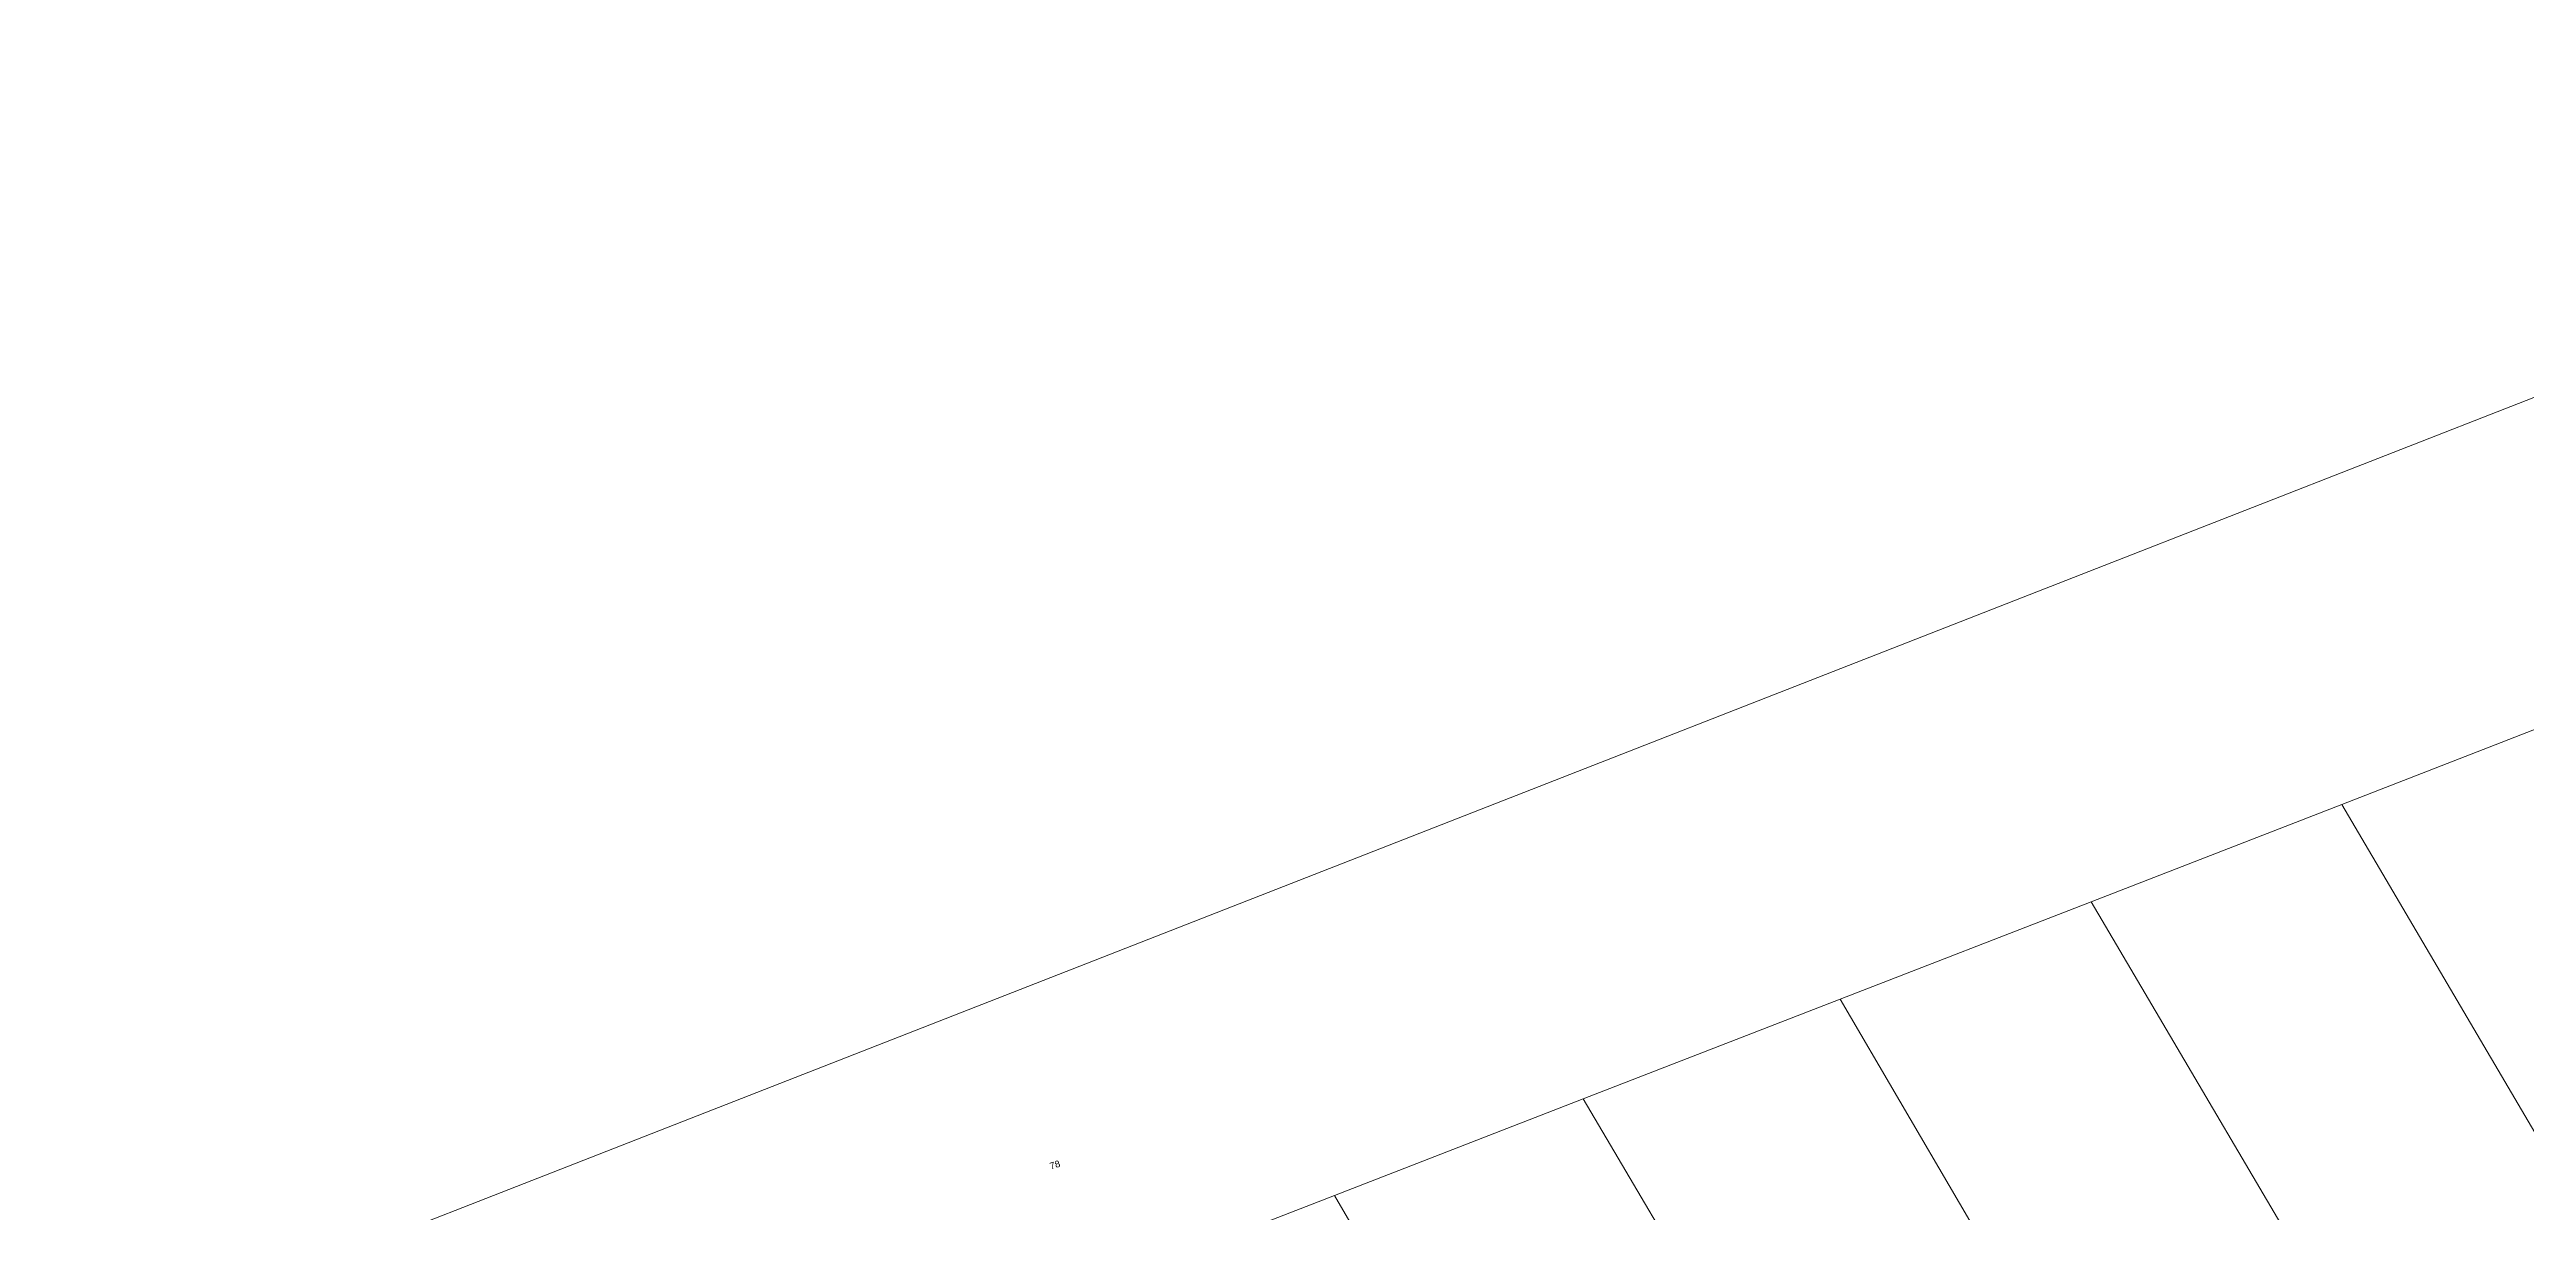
# Model space of a CAD drawing. Header units: metres. Extents: x 301589 to 305563, y 6268713 to 6270518.
# Drawn here: x 303862 to 304526, y 6270206 to 6270518 of the extents above; entities that cross this region are included whole.
import ezdxf

# ---------------------------------------------------------------- set-up
doc = ezdxf.new("R2010")
doc.units = ezdxf.units.M
doc.layers.add('Cadastre Land Parcels_SP_EXT', color=7, linetype='Continuous', lineweight=5)
doc.styles.get("Standard").update_dxf_attribs({"font": 'arial.ttf'})

msp = doc.modelspace()

# ---------------------------------------------------------------- linework, layer by layer
at = {"layer": 'Cadastre Land Parcels_SP_EXT', "linetype": 'Continuous'}
for points in [[(303903.868, 6270093.059), (304206.787, 6270210.662), (304273.404, 6270236.555), (304342.306, 6270263.311), (304409.528, 6270289.419), (304476.757, 6270315.536), (304546.042, 6270342.476), (304565.497, 6270350.255), (304810.292, 6270448.354), (304797.379, 6270469.035), (304766.756, 6270517.95), (304408.94, 6270377.975), (303862.402, 6270164.139), (303900.502, 6270091.752), (303903.868, 6270093.059)], [(304688.104, 6270098.851), (304546.042, 6270342.476), (304476.758, 6270315.536), (304620.296, 6270071.44), (304688.104, 6270098.851)], [(304620.296, 6270071.44), (304476.758, 6270315.536), (304409.528, 6270289.419), (304553.715, 6270044.534), (304620.296, 6270071.44)], [(304553.715, 6270044.534), (304409.528, 6270289.419), (304342.306, 6270263.311), (304486.217, 6270017.188), (304553.715, 6270044.534)], [(304486.217, 6270017.188), (304342.306, 6270263.311), (304273.404, 6270236.555), (304418.825, 6269989.895), (304486.217, 6270017.188)], [(304418.825, 6269989.895), (304273.404, 6270236.555), (304206.787, 6270210.662), (304239.279, 6270154.795), (304271.136, 6270099.891), (304350.007, 6269963.972), (304358.582, 6269965.526), (304418.825, 6269989.895)], [(304239.279, 6270154.795), (304206.787, 6270210.662), (303903.868, 6270093.058), (303936.176, 6270037.08), (304239.279, 6270154.795)]]:
    msp.add_lwpolyline(points, close=True, dxfattribs=at)

# ---------------------------------------------------------------- texts
at = {"layer": 'Defpoints'}
msp.add_text('78', height=1.8, rotation=17.216074, dxfattribs=at).set_placement((304130.767, 6270217.637))

doc.saveas('drawing.dxf')
